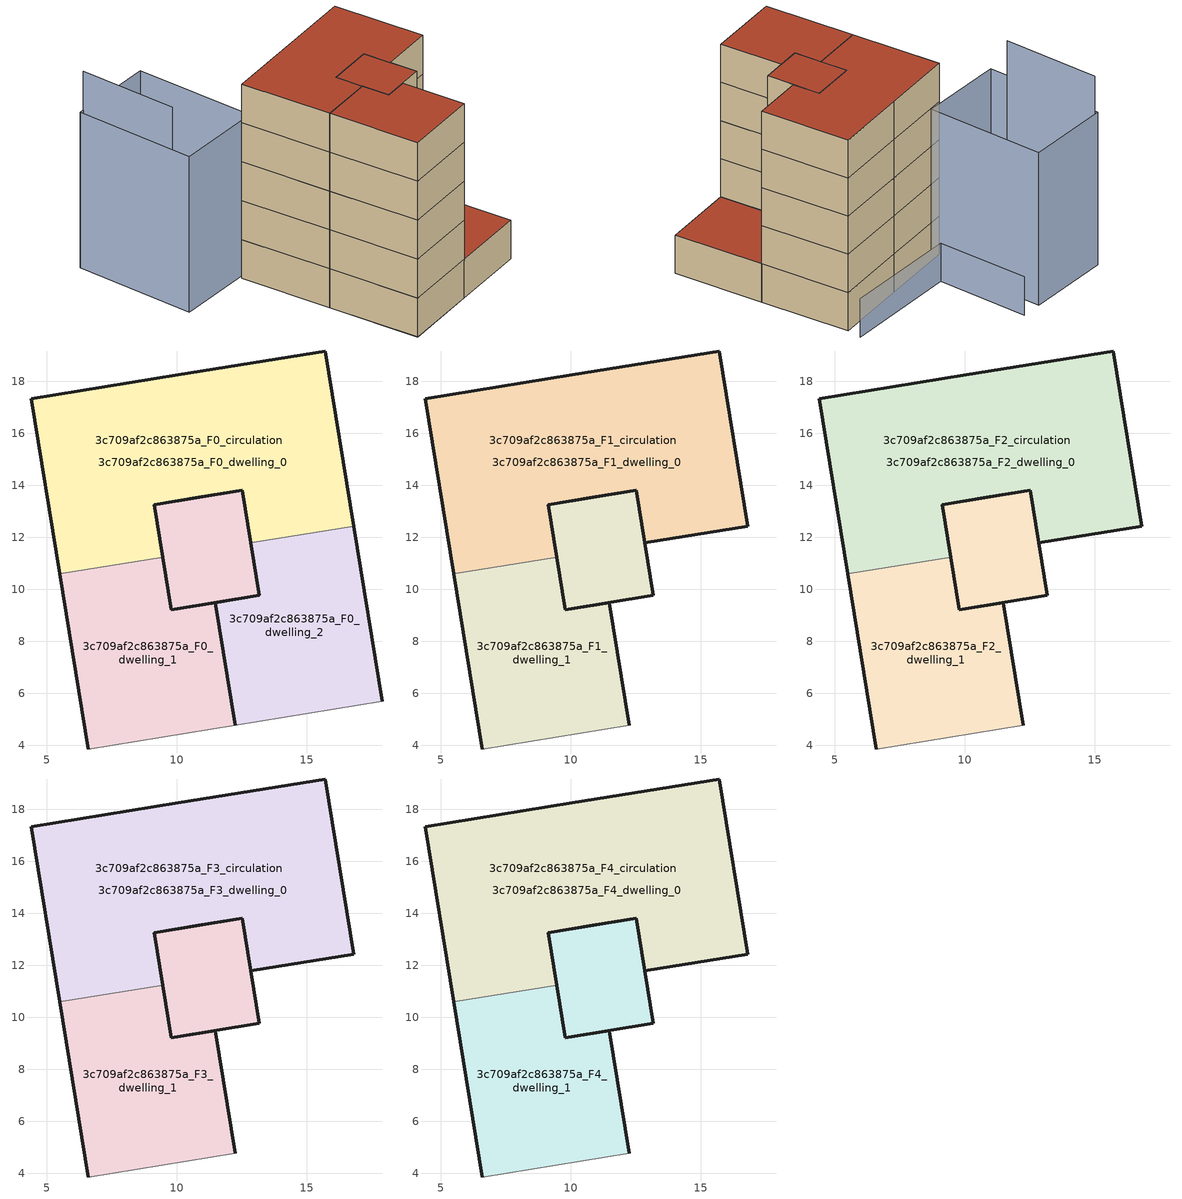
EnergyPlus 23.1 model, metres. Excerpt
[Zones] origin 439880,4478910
3c709af2c863875a_F0_dwelling_0
 floor ground (EU_floor_Construction): 12.52,13.81 12.85,11.79 13.18,9.77 9.79,9.22 9.46,11.24 9.14,13.26 10.83,13.53 z0; 15.71,19.17 16.8,12.43 12.85,11.79 12.52,13.81 10.83,13.53 9.14,13.26 9.46,11.24 5.51,10.6 4.42,17.33 10.06,18.25 z0
 wall outside (EU_wall_Construction): 9.46,11.24 9.14,13.26 10.83,13.53 12.52,13.81 12.85,11.79 / 16.8,12.43 15.71,19.17 10.06,18.25 4.42,17.33 5.51,10.6 z0:3
 wall to 3c709af2c863875a_F0_dwelling_2 (EU_wall_Construction): 12.85,11.79 16.8,12.43 z0:3
 wall to 3c709af2c863875a_F0_dwelling_1 (EU_wall_Construction): 5.51,10.6 9.46,11.24 z0:3
3c709af2c863875a_F0_dwelling_1
 floor ground (EU_floor_Construction): 11.49,9.49 12.25,4.78 6.61,3.86 5.51,10.6 9.46,11.24 9.79,9.22 z0; 12.52,13.81 13.18,9.77 11.49,9.49 9.79,9.22 9.46,11.24 9.14,13.26 z0
 wall outside (EU_wall_Construction): 5.51,10.6 6.61,3.86 / 12.25,4.78 11.49,9.49 9.79,9.22 9.46,11.24 z0:3
 wall adiabatic (EU_wall_Construction): 6.61,3.86 12.25,4.78 z0:3
3c709af2c863875a_F0_dwelling_2
 floor ground (EU_floor_Construction): 12.52,13.81 13.18,9.77 11.49,9.49 9.79,9.22 9.14,13.26 z0; 16.8,12.43 17.9,5.7 12.25,4.78 11.49,9.49 13.18,9.77 12.85,11.79 z0
 wall outside (EU_wall_Construction): 17.9,5.7 16.8,12.43 / 12.85,11.79 13.18,9.77 11.49,9.49 12.25,4.78 z0:3
 wall adiabatic (EU_wall_Construction): 12.25,4.78 17.9,5.7 z0:3
 roof outside (EU_roof_Construction): 17.9,5.7 16.8,12.43 12.85,11.79 13.18,9.77 11.49,9.49 12.25,4.78 z3; 13.18,9.77 12.52,13.81 9.14,13.26 9.79,9.22 11.49,9.49 z3
3c709af2c863875a_F0_circulation
 floor ground (EU_floor_Construction): 12.52,13.81 12.85,11.79 13.18,9.77 11.49,9.49 9.79,9.22 9.46,11.24 9.14,13.26 10.83,13.53 z0; 15.71,19.17 16.8,12.43 12.85,11.79 12.52,13.81 10.83,13.53 9.14,13.26 9.46,11.24 5.51,10.6 4.42,17.33 10.06,18.25 z0; 16.8,12.43 17.9,5.7 12.25,4.78 11.49,9.49 13.18,9.77 12.85,11.79 z0; 11.49,9.49 12.25,4.78 6.61,3.86 5.51,10.6 9.46,11.24 9.79,9.22 z0
 wall outside (EU_wall_Construction): 9.79,9.22 13.18,9.77 12.52,13.81 9.14,13.26 9.79,9.22 z0:3
 roof outside (EU_floor_Construction): 17.9,5.7 16.8,12.43 12.85,11.79 13.18,9.77 11.49,9.49 12.25,4.78 z3
3c709af2c863875a_F1_dwelling_0
 floor outside (EU_floor_Construction): 15.71,19.17 16.8,12.43 12.85,11.79 12.52,13.81 10.83,13.53 9.14,13.26 9.46,11.24 5.51,10.6 4.42,17.33 10.06,18.25 z3
 floor to 3c709af2c863875a_F0_dwelling_0 (EU_floor_Construction): 12.52,13.81 12.85,11.79 13.18,9.77 9.79,9.22 9.46,11.24 9.14,13.26 10.83,13.53 z3
 wall outside (EU_wall_Construction): 9.46,11.24 9.14,13.26 10.83,13.53 12.52,13.81 12.85,11.79 16.8,12.43 15.71,19.17 10.06,18.25 4.42,17.33 5.51,10.6 z3:6
 wall to 3c709af2c863875a_F1_dwelling_1 (EU_wall_Construction): 5.51,10.6 9.46,11.24 z3:6
3c709af2c863875a_F1_dwelling_1
 floor to 3c709af2c863875a_F0_dwelling_1 (EU_floor_Construction): 11.49,9.49 12.25,4.78 6.61,3.86 5.51,10.6 9.46,11.24 9.79,9.22 z3; 12.52,13.81 13.18,9.77 11.49,9.49 9.79,9.22 9.46,11.24 9.14,13.26 z3
 wall outside (EU_wall_Construction): 12.25,4.78 11.49,9.49 9.79,9.22 9.46,11.24 / 5.51,10.6 6.61,3.86 z3:6
 wall adiabatic (EU_wall_Construction): 6.61,3.86 12.25,4.78 z3:6
3c709af2c863875a_F1_circulation
 floor outside (EU_floor_Construction): 11.49,9.49 12.25,4.78 6.61,3.86 5.51,10.6 9.46,11.24 9.79,9.22 z3
 floor to 3c709af2c863875a_F0_circulation (EU_floor_Construction): 12.52,13.81 12.85,11.79 13.18,9.77 11.49,9.49 9.79,9.22 9.46,11.24 9.14,13.26 10.83,13.53 z3; 15.71,19.17 16.8,12.43 12.85,11.79 12.52,13.81 10.83,13.53 9.14,13.26 9.46,11.24 5.51,10.6 4.42,17.33 10.06,18.25 z3
 wall outside (EU_wall_Construction): 9.79,9.22 13.18,9.77 12.52,13.81 9.14,13.26 9.79,9.22 z3:6
3c709af2c863875a_F2_dwelling_0
 floor outside (EU_floor_Construction): 15.71,19.17 16.8,12.43 12.85,11.79 12.52,13.81 10.83,13.53 9.14,13.26 9.46,11.24 5.51,10.6 4.42,17.33 10.06,18.25 z6
 floor to 3c709af2c863875a_F1_dwelling_0 (EU_floor_Construction): 12.52,13.81 12.85,11.79 13.18,9.77 9.79,9.22 9.46,11.24 9.14,13.26 10.83,13.53 z6
 wall outside (EU_wall_Construction): 9.46,11.24 9.14,13.26 10.83,13.53 12.52,13.81 12.85,11.79 16.8,12.43 15.71,19.17 10.06,18.25 4.42,17.33 5.51,10.6 z6:9
 wall to 3c709af2c863875a_F2_dwelling_1 (EU_wall_Construction): 5.51,10.6 9.46,11.24 z6:9
3c709af2c863875a_F2_dwelling_1
 floor to 3c709af2c863875a_F1_dwelling_1 (EU_floor_Construction): 11.49,9.49 12.25,4.78 6.61,3.86 5.51,10.6 9.46,11.24 9.79,9.22 z6; 12.52,13.81 13.18,9.77 11.49,9.49 9.79,9.22 9.46,11.24 9.14,13.26 z6
 wall outside (EU_wall_Construction): 12.25,4.78 11.49,9.49 9.79,9.22 9.46,11.24 / 5.51,10.6 6.61,3.86 z6:9
 wall adiabatic (EU_wall_Construction): 6.61,3.86 12.25,4.78 z6:9
3c709af2c863875a_F2_circulation
 floor outside (EU_floor_Construction): 11.49,9.49 12.25,4.78 6.61,3.86 5.51,10.6 9.46,11.24 9.79,9.22 z6
 floor to 3c709af2c863875a_F1_circulation (EU_floor_Construction): 12.52,13.81 12.85,11.79 13.18,9.77 11.49,9.49 9.79,9.22 9.46,11.24 9.14,13.26 10.83,13.53 z6; 15.71,19.17 16.8,12.43 12.85,11.79 12.52,13.81 10.83,13.53 9.14,13.26 9.46,11.24 5.51,10.6 4.42,17.33 10.06,18.25 z6
 wall outside (EU_wall_Construction): 9.79,9.22 13.18,9.77 12.52,13.81 9.14,13.26 9.79,9.22 z6:9
3c709af2c863875a_F3_dwelling_0
 floor outside (EU_floor_Construction): 15.71,19.17 16.8,12.43 12.85,11.79 12.52,13.81 10.83,13.53 9.14,13.26 9.46,11.24 5.51,10.6 4.42,17.33 10.06,18.25 z9
 floor to 3c709af2c863875a_F2_dwelling_0 (EU_floor_Construction): 12.52,13.81 12.85,11.79 13.18,9.77 9.79,9.22 9.46,11.24 9.14,13.26 10.83,13.53 z9
 wall outside (EU_wall_Construction): 9.46,11.24 9.14,13.26 10.83,13.53 12.52,13.81 12.85,11.79 16.8,12.43 15.71,19.17 10.06,18.25 4.42,17.33 5.51,10.6 z9:12
 wall to 3c709af2c863875a_F3_dwelling_1 (EU_wall_Construction): 5.51,10.6 9.46,11.24 z9:12
3c709af2c863875a_F3_dwelling_1
 floor to 3c709af2c863875a_F2_dwelling_1 (EU_floor_Construction): 11.49,9.49 12.25,4.78 6.61,3.86 5.51,10.6 9.46,11.24 9.79,9.22 z9; 12.52,13.81 13.18,9.77 11.49,9.49 9.79,9.22 9.46,11.24 9.14,13.26 z9
 wall outside (EU_wall_Construction): 12.25,4.78 11.49,9.49 9.79,9.22 9.46,11.24 / 5.51,10.6 6.61,3.86 z9:12
 wall adiabatic (EU_wall_Construction): 6.61,3.86 12.25,4.78 z9:12
3c709af2c863875a_F3_circulation
 floor outside (EU_floor_Construction): 11.49,9.49 12.25,4.78 6.61,3.86 5.51,10.6 9.46,11.24 9.79,9.22 z9
 floor to 3c709af2c863875a_F2_circulation (EU_floor_Construction): 12.52,13.81 12.85,11.79 13.18,9.77 11.49,9.49 9.79,9.22 9.46,11.24 9.14,13.26 10.83,13.53 z9; 15.71,19.17 16.8,12.43 12.85,11.79 12.52,13.81 10.83,13.53 9.14,13.26 9.46,11.24 5.51,10.6 4.42,17.33 10.06,18.25 z9
 wall outside (EU_wall_Construction): 9.79,9.22 13.18,9.77 12.52,13.81 9.14,13.26 9.79,9.22 z9:12
3c709af2c863875a_F4_dwelling_0
 floor outside (EU_floor_Construction): 15.71,19.17 16.8,12.43 12.85,11.79 12.52,13.81 10.83,13.53 9.14,13.26 9.46,11.24 5.51,10.6 4.42,17.33 10.06,18.25 z12
 floor to 3c709af2c863875a_F3_dwelling_0 (EU_floor_Construction): 12.52,13.81 12.85,11.79 13.18,9.77 9.79,9.22 9.46,11.24 9.14,13.26 10.83,13.53 z12
 wall outside (EU_wall_Construction): 9.46,11.24 9.14,13.26 10.83,13.53 12.52,13.81 12.85,11.79 16.8,12.43 15.71,19.17 10.06,18.25 4.42,17.33 5.51,10.6 z12:15
 wall to 3c709af2c863875a_F4_dwelling_1 (EU_wall_Construction): 5.51,10.6 9.46,11.24 z12:15
 roof outside (EU_roof_Construction): 13.18,9.77 12.85,11.79 12.52,13.81 10.83,13.53 9.14,13.26 9.46,11.24 9.79,9.22 z15; 16.8,12.43 15.71,19.17 10.06,18.25 4.42,17.33 5.51,10.6 9.46,11.24 9.14,13.26 10.83,13.53 12.52,13.81 12.85,11.79 z15
3c709af2c863875a_F4_dwelling_1
 floor to 3c709af2c863875a_F3_dwelling_1 (EU_floor_Construction): 11.49,9.49 12.25,4.78 6.61,3.86 5.51,10.6 9.46,11.24 9.79,9.22 z12; 12.52,13.81 13.18,9.77 11.49,9.49 9.79,9.22 9.46,11.24 9.14,13.26 z12
 wall outside (EU_wall_Construction): 12.25,4.78 11.49,9.49 9.79,9.22 9.46,11.24 / 5.51,10.6 6.61,3.86 z12:15
 wall adiabatic (EU_wall_Construction): 6.61,3.86 12.25,4.78 z12:15
 roof outside (EU_roof_Construction): 13.18,9.77 12.52,13.81 9.14,13.26 9.46,11.24 9.79,9.22 11.49,9.49 z15; 12.25,4.78 11.49,9.49 9.79,9.22 9.46,11.24 5.51,10.6 6.61,3.86 z15
3c709af2c863875a_F4_circulation
 floor outside (EU_floor_Construction): 11.49,9.49 12.25,4.78 6.61,3.86 5.51,10.6 9.46,11.24 9.79,9.22 z12
 floor to 3c709af2c863875a_F3_circulation (EU_floor_Construction): 12.52,13.81 12.85,11.79 13.18,9.77 11.49,9.49 9.79,9.22 9.46,11.24 9.14,13.26 10.83,13.53 z12; 15.71,19.17 16.8,12.43 12.85,11.79 12.52,13.81 10.83,13.53 9.14,13.26 9.46,11.24 5.51,10.6 4.42,17.33 10.06,18.25 z12
 wall outside (EU_wall_Construction): 9.79,9.22 13.18,9.77 12.52,13.81 9.14,13.26 9.79,9.22 z12:15
 roof outside (EU_roof_Construction): 13.18,9.77 12.85,11.79 12.52,13.81 10.83,13.53 9.14,13.26 9.46,11.24 9.79,9.22 11.49,9.49 z15; 16.8,12.43 15.71,19.17 10.06,18.25 4.42,17.33 5.51,10.6 9.46,11.24 9.14,13.26 10.83,13.53 12.52,13.81 12.85,11.79 z15; 12.25,4.78 11.49,9.49 9.79,9.22 9.46,11.24 5.51,10.6 6.61,3.86 z15
shading: -1.24,26.18 -0.77,18.82 z0:15; 15.76,20.31 6.93,19.67 / 6.93,19.67 6.43,26.69 z0:3; -1.6,26.16 4.89,26.6 / 4.89,26.6 5.51,17.59 / 5.51,17.59 -0.98,17.15 / -0.98,17.15 -1.6,26.16 z0:12
[Building]
EU S2 Campaign: North Axis=0; Terrain=City; Solar Distribution=FullExterior
[Site:Location]
Madrid: Latitude=40.5; Longitude=-3.5; Time Zone=1; Elevation=609
[SizingPeriod:WeatherFileDays]
AnnualSizingPeriod: Begin Month=1; Begin Day of Month=1; End Month=12; End Day of Month=31; Day of Week for Start Day=Monday; Use Weather File Daylight Saving Period=No; Use Weather File Rain and Snow Indicators=No
[MATERIAL]
EU_InternalMass_Material: Roughness=MediumRough; Thickness=0.1; Conductivity=1; Density=1800; Specific Heat=900; Thermal Absorptance=0.9; Solar Absorptance=0.7; Visible Absorptance=0.7
[MATERIAL:NOMASS] Roughness=MediumRough; Thermal Absorptance=0.9; Solar Absorptance=0.7; Visible Absorptance=0.7
Name | Thermal Resistance
EU_wall_NoMass | 0.609216
EU_roof_NoMass | 0.513268
EU_floor_NoMass | 0.568163
[CONSTRUCTION]
EU_wall_Construction: EU_wall_NoMass
EU_roof_Construction: EU_roof_NoMass
EU_floor_Construction: EU_floor_NoMass
EU_InternalMass_Construction: EU_InternalMass_Material
[ZONE] Type=1; Multiplier=1; Ceiling Height=autocalculate; Floor Area=autocalculate; Part of Total Floor Area=Yes
Name | Volume
3c709af2c863875a_F0_dwelling_0 | 255.323
3c709af2c863875a_F1_dwelling_0; 3c709af2c863875a_F2_dwelling_0; 3c709af2c863875a_F3_dwelling_0; 3c709af2c863875a_F4_dwelling_0 | 255.322
3c709af2c863875a_F0_dwelling_1; 3c709af2c863875a_F1_dwelling_1; 3c709af2c863875a_F2_dwelling_1; 3c709af2c863875a_F3_dwelling_1; 3c709af2c863875a_F4_dwelling_1 | 148.743
3c709af2c863875a_F0_dwelling_2 | 148.741
3c709af2c863875a_F0_circulation | 468.481
3c709af2c863875a_F1_circulation; 3c709af2c863875a_F2_circulation; 3c709af2c863875a_F3_circulation; 3c709af2c863875a_F4_circulation | 361.902
[INTERNALMASS] Construction=EU_InternalMass_Construction
Name | Zone or ZoneList | Surface Area
3c709af2c863875a_F0_dwelling_0_EU_InternalMass | 3c709af2c863875a_F0_dwelling_0 | 71.053
3c709af2c863875a_F0_dwelling_1_EU_InternalMass | 3c709af2c863875a_F0_dwelling_1 | 35.5265
3c709af2c863875a_F0_dwelling_2_EU_InternalMass | 3c709af2c863875a_F0_dwelling_2 | 35.5265
3c709af2c863875a_F1_dwelling_0_EU_InternalMass | 3c709af2c863875a_F1_dwelling_0 | 71.053
3c709af2c863875a_F1_dwelling_1_EU_InternalMass | 3c709af2c863875a_F1_dwelling_1 | 71.053
3c709af2c863875a_F2_dwelling_0_EU_InternalMass | 3c709af2c863875a_F2_dwelling_0 | 71.053
3c709af2c863875a_F2_dwelling_1_EU_InternalMass | 3c709af2c863875a_F2_dwelling_1 | 71.053
3c709af2c863875a_F3_dwelling_0_EU_InternalMass | 3c709af2c863875a_F3_dwelling_0 | 71.053
3c709af2c863875a_F3_dwelling_1_EU_InternalMass | 3c709af2c863875a_F3_dwelling_1 | 71.053
3c709af2c863875a_F4_dwelling_0_EU_InternalMass | 3c709af2c863875a_F4_dwelling_0 | 71.053
3c709af2c863875a_F4_dwelling_1_EU_InternalMass | 3c709af2c863875a_F4_dwelling_1 | 71.053
[OTHEREQUIPMENT] Fuel Type=Electricity; Design Level Calculation Method=Watts/Area; Power per Zone Floor Area=1; Fraction Latent=0; Fraction Radiant=0; Fraction Lost=0; Carbon Dioxide Generation Rate=0; EndUse Subcategory=EU_Step8_InternalGains
Name | Zone or ZoneList or Space or SpaceList | Schedule
EU_Step8_InternalGain_3c709af2c863875a_F0_dwelling_0_f000 | 3c709af2c863875a_F0_dwelling_0 | EU_Step8_GainSchedule_3c709af2c863875a_F0_dwelling_0_f000
EU_Step8_InternalGain_3c709af2c863875a_F0_dwelling_1_f000 | 3c709af2c863875a_F0_dwelling_1 | EU_Step8_GainSchedule_3c709af2c863875a_F0_dwelling_1_f000
EU_Step8_InternalGain_3c709af2c863875a_F0_dwelling_2_f000 | 3c709af2c863875a_F0_dwelling_2 | EU_Step8_GainSchedule_3c709af2c863875a_F0_dwelling_2_f000
EU_Step8_InternalGain_3c709af2c863875a_F1_dwelling_0_f000 | 3c709af2c863875a_F1_dwelling_0 | EU_Step8_GainSchedule_3c709af2c863875a_F1_dwelling_0_f000
EU_Step8_InternalGain_3c709af2c863875a_F1_dwelling_1_f000 | 3c709af2c863875a_F1_dwelling_1 | EU_Step8_GainSchedule_3c709af2c863875a_F1_dwelling_1_f000
EU_Step8_InternalGain_3c709af2c863875a_F2_dwelling_0_f000 | 3c709af2c863875a_F2_dwelling_0 | EU_Step8_GainSchedule_3c709af2c863875a_F2_dwelling_0_f000
EU_Step8_InternalGain_3c709af2c863875a_F2_dwelling_1_f000 | 3c709af2c863875a_F2_dwelling_1 | EU_Step8_GainSchedule_3c709af2c863875a_F2_dwelling_1_f000
EU_Step8_InternalGain_3c709af2c863875a_F3_dwelling_0_f000 | 3c709af2c863875a_F3_dwelling_0 | EU_Step8_GainSchedule_3c709af2c863875a_F3_dwelling_0_f000
EU_Step8_InternalGain_3c709af2c863875a_F3_dwelling_1_f000 | 3c709af2c863875a_F3_dwelling_1 | EU_Step8_GainSchedule_3c709af2c863875a_F3_dwelling_1_f000
EU_Step8_InternalGain_3c709af2c863875a_F4_dwelling_0_f000 | 3c709af2c863875a_F4_dwelling_0 | EU_Step8_GainSchedule_3c709af2c863875a_F4_dwelling_0_f000
EU_Step8_InternalGain_3c709af2c863875a_F4_dwelling_1_f000 | 3c709af2c863875a_F4_dwelling_1 | EU_Step8_GainSchedule_3c709af2c863875a_F4_dwelling_1_f000
[ZONEINFILTRATION:DESIGNFLOWRATE] Schedule=EU_AlwaysOn; Design Flow Rate Calculation Method=Flow/Area; Flow Rate per Floor Area=0.0005; Constant Term Coefficient=1; Temperature Term Coefficient=0; Velocity Term Coefficient=0; Velocity Squared Term Coefficient=0
Name | Zone or ZoneList or Space or SpaceList
EU_Circulation_Infiltration_3c709af2c863875a_F0_circulation | 3c709af2c863875a_F0_circulation
EU_Circulation_Infiltration_3c709af2c863875a_F1_circulation | 3c709af2c863875a_F1_circulation
EU_Circulation_Infiltration_3c709af2c863875a_F2_circulation | 3c709af2c863875a_F2_circulation
EU_Circulation_Infiltration_3c709af2c863875a_F3_circulation | 3c709af2c863875a_F3_circulation
EU_Circulation_Infiltration_3c709af2c863875a_F4_circulation | 3c709af2c863875a_F4_circulation
[ZONEVENTILATION:DESIGNFLOWRATE] Schedule=EU_AlwaysOn; Design Flow Rate Calculation Method=AirChanges/Hour; Air Changes per Hour=0.752966; Ventilation Type=Natural; Fan Pressure Rise=0; Fan Total Efficiency=1; Constant Term Coefficient=1; Temperature Term Coefficient=0; Velocity Term Coefficient=0; Velocity Squared Term Coefficient=0; Minimum Indoor Temperature=-100; Maximum Indoor Temperature=100; Delta Temperature=-100; Minimum Outdoor Temperature=-100; Maximum Outdoor Temperature=100; Maximum Wind Speed=40
Name | Zone or ZoneList or Space or SpaceList
EU_ConstantAir_3c709af2c863875a_F0_dwelling_0 | 3c709af2c863875a_F0_dwelling_0
EU_ConstantAir_3c709af2c863875a_F0_dwelling_1 | 3c709af2c863875a_F0_dwelling_1
EU_ConstantAir_3c709af2c863875a_F0_dwelling_2 | 3c709af2c863875a_F0_dwelling_2
EU_ConstantAir_3c709af2c863875a_F1_dwelling_0 | 3c709af2c863875a_F1_dwelling_0
EU_ConstantAir_3c709af2c863875a_F1_dwelling_1 | 3c709af2c863875a_F1_dwelling_1
EU_ConstantAir_3c709af2c863875a_F2_dwelling_0 | 3c709af2c863875a_F2_dwelling_0
EU_ConstantAir_3c709af2c863875a_F2_dwelling_1 | 3c709af2c863875a_F2_dwelling_1
EU_ConstantAir_3c709af2c863875a_F3_dwelling_0 | 3c709af2c863875a_F3_dwelling_0
EU_ConstantAir_3c709af2c863875a_F3_dwelling_1 | 3c709af2c863875a_F3_dwelling_1
EU_ConstantAir_3c709af2c863875a_F4_dwelling_0 | 3c709af2c863875a_F4_dwelling_0
EU_ConstantAir_3c709af2c863875a_F4_dwelling_1 | 3c709af2c863875a_F4_dwelling_1
[HVACTEMPLATE:THERMOSTAT] Constant Heating Setpoint=20; Constant Cooling Setpoint=50
EU_HeatOnly_3c709af2c863875a_F0_dwelling_0; EU_HeatOnly_3c709af2c863875a_F0_dwelling_1; EU_HeatOnly_3c709af2c863875a_F0_dwelling_2; EU_HeatOnly_3c709af2c863875a_F1_dwelling_0; EU_HeatOnly_3c709af2c863875a_F1_dwelling_1; EU_HeatOnly_3c709af2c863875a_F2_dwelling_0; EU_HeatOnly_3c709af2c863875a_F2_dwelling_1; EU_HeatOnly_3c709af2c863875a_F3_dwelling_0; EU_HeatOnly_3c709af2c863875a_F3_dwelling_1; EU_HeatOnly_3c709af2c863875a_F4_dwelling_0; EU_HeatOnly_3c709af2c863875a_F4_dwelling_1
[HVACTEMPLATE:ZONE:IDEALLOADSAIRSYSTEM] System Availability Schedule=EU_AlwaysOn; Maximum Heating Supply Air Temperature=50; Minimum Cooling Supply Air Temperature=13; Maximum Heating Supply Air Humidity Ratio=0.0156; Minimum Cooling Supply Air Humidity Ratio=0.0077; Heating Limit=NoLimit; Cooling Limit=NoLimit; Heating Availability Schedule=EU_AlwaysOn; Cooling Availability Schedule=EU_CoolingOff; Dehumidification Control Type=ConstantSensibleHeatRatio; Cooling Sensible Heat Ratio=0.7; Dehumidification Setpoint=60; Humidification Control Type=None; Humidification Setpoint=30; Outdoor Air Method=None; Outdoor Air Flow Rate per Person=0.00944; Outdoor Air Flow Rate per Zone Floor Area=0; Outdoor Air Flow Rate per Zone=0; Demand Controlled Ventilation Type=None; Outdoor Air Economizer Type=NoEconomizer; Heat Recovery Type=None; Sensible Heat Recovery Effectiveness=0.7; Latent Heat Recovery Effectiveness=0.65
Name | Template Thermostat
3c709af2c863875a_F0_dwelling_0 | EU_HeatOnly_3c709af2c863875a_F0_dwelling_0
3c709af2c863875a_F0_dwelling_1 | EU_HeatOnly_3c709af2c863875a_F0_dwelling_1
3c709af2c863875a_F0_dwelling_2 | EU_HeatOnly_3c709af2c863875a_F0_dwelling_2
3c709af2c863875a_F1_dwelling_0 | EU_HeatOnly_3c709af2c863875a_F1_dwelling_0
3c709af2c863875a_F1_dwelling_1 | EU_HeatOnly_3c709af2c863875a_F1_dwelling_1
3c709af2c863875a_F2_dwelling_0 | EU_HeatOnly_3c709af2c863875a_F2_dwelling_0
3c709af2c863875a_F2_dwelling_1 | EU_HeatOnly_3c709af2c863875a_F2_dwelling_1
3c709af2c863875a_F3_dwelling_0 | EU_HeatOnly_3c709af2c863875a_F3_dwelling_0
3c709af2c863875a_F3_dwelling_1 | EU_HeatOnly_3c709af2c863875a_F3_dwelling_1
3c709af2c863875a_F4_dwelling_0 | EU_HeatOnly_3c709af2c863875a_F4_dwelling_0
3c709af2c863875a_F4_dwelling_1 | EU_HeatOnly_3c709af2c863875a_F4_dwelling_1
[SIZING:ZONE] Zone Cooling Design Supply Air Temperature Input Method=SupplyAirTemperature; Zone Cooling Design Supply Air Temperature=13; Zone Heating Design Supply Air Temperature Input Method=SupplyAirTemperature; Zone Heating Design Supply Air Temperature=50; Zone Cooling Design Supply Air Humidity Ratio=0.008; Zone Heating Design Supply Air Humidity Ratio=0.008; Cooling Design Air Flow Method=DesignDay; Cooling Design Air Flow Rate=0; Cooling Minimum Air Flow per Zone Floor Area=0.000762; Cooling Minimum Air Flow=0; Cooling Minimum Air Flow Fraction=0.2; Heating Design Air Flow Method=DesignDay; Heating Design Air Flow Rate=0; Heating Maximum Air Flow per Zone Floor Area=0.002032; Heating Maximum Air Flow=0.141576; Heating Maximum Air Flow Fraction=0.3; Account for Dedicated Outdoor Air System=No; Dedicated Outdoor Air System Control Strategy=NeutralSupplyAir; Dedicated Outdoor Air Low Setpoint Temperature for Design=autosize; Dedicated Outdoor Air High Setpoint Temperature for Design=autosize; Zone Load Sizing Method=Sensible Load Only No Latent Load; Zone Latent Cooling Design Supply Air Humidity Ratio Input Method=HumidityRatioDifference; Zone Cooling Design Supply Air Humidity Ratio Difference=0.005; Zone Latent Heating Design Supply Air Humidity Ratio Input Method=HumidityRatioDifference; Zone Humidification Design Supply Air Humidity Ratio Difference=0.005
3c709af2c863875a_F0_dwelling_0; 3c709af2c863875a_F0_dwelling_1; 3c709af2c863875a_F0_dwelling_2; 3c709af2c863875a_F1_dwelling_0; 3c709af2c863875a_F1_dwelling_1; 3c709af2c863875a_F2_dwelling_0; 3c709af2c863875a_F2_dwelling_1; 3c709af2c863875a_F3_dwelling_0; 3c709af2c863875a_F3_dwelling_1; 3c709af2c863875a_F4_dwelling_0; 3c709af2c863875a_F4_dwelling_1
[SCHEDULE:CONSTANT]
Name | Hourly Value
EU_AlwaysOn | 1
EU_CoolingOff | 0
[SCHEDULE:FILE] Column Number=1; Rows to Skip at Top=0; Number of Hours of Data=8760; Column Separator=Comma; Interpolate to Timestep=No; Minutes per Item=60; Adjust Schedule for Daylight Savings=Yes
Name | File
EU_Step8_GainSchedule_3c709af2c863875a_F0_dwelling_0_f000 | ../../schedules/3c709af2c863875a/3c709af2c863875a_F0_dwelling_0_f000_gain.csv
EU_Step8_GainSchedule_3c709af2c863875a_F0_dwelling_1_f000 | ../../schedules/3c709af2c863875a/3c709af2c863875a_F0_dwelling_1_f000_gain.csv
EU_Step8_GainSchedule_3c709af2c863875a_F0_dwelling_2_f000 | ../../schedules/3c709af2c863875a/3c709af2c863875a_F0_dwelling_2_f000_gain.csv
EU_Step8_GainSchedule_3c709af2c863875a_F1_dwelling_0_f000 | ../../schedules/3c709af2c863875a/3c709af2c863875a_F1_dwelling_0_f000_gain.csv
EU_Step8_GainSchedule_3c709af2c863875a_F1_dwelling_1_f000 | ../../schedules/3c709af2c863875a/3c709af2c863875a_F1_dwelling_1_f000_gain.csv
EU_Step8_GainSchedule_3c709af2c863875a_F2_dwelling_0_f000 | ../../schedules/3c709af2c863875a/3c709af2c863875a_F2_dwelling_0_f000_gain.csv
EU_Step8_GainSchedule_3c709af2c863875a_F2_dwelling_1_f000 | ../../schedules/3c709af2c863875a/3c709af2c863875a_F2_dwelling_1_f000_gain.csv
EU_Step8_GainSchedule_3c709af2c863875a_F3_dwelling_0_f000 | ../../schedules/3c709af2c863875a/3c709af2c863875a_F3_dwelling_0_f000_gain.csv
EU_Step8_GainSchedule_3c709af2c863875a_F3_dwelling_1_f000 | ../../schedules/3c709af2c863875a/3c709af2c863875a_F3_dwelling_1_f000_gain.csv
EU_Step8_GainSchedule_3c709af2c863875a_F4_dwelling_0_f000 | ../../schedules/3c709af2c863875a/3c709af2c863875a_F4_dwelling_0_f000_gain.csv
EU_Step8_GainSchedule_3c709af2c863875a_F4_dwelling_1_f000 | ../../schedules/3c709af2c863875a/3c709af2c863875a_F4_dwelling_1_f000_gain.csv
